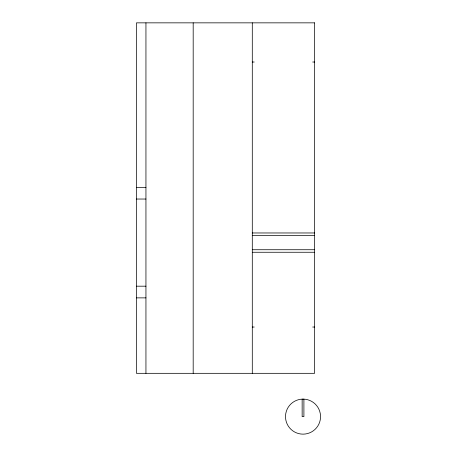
<?xml version="1.0" encoding="UTF-8"?>
<svg xmlns="http://www.w3.org/2000/svg" width="457" height="457" viewBox="0 0 457 457"><rect width="100%" height="100%" fill="white"/><g stroke="black" fill="none" stroke-linecap="round" stroke-linejoin="round"><path stroke-width="0.69" d="M252.293 62.021L254.223 62.021M312.679 62.021L314.605 62.021M136.449 187.353L145.943 187.353M136.449 199.035L145.943 199.035M252.293 232.967L314.605 232.967M252.293 235.492L314.605 235.492M252.293 249.733L314.605 249.733M252.293 252.258L314.605 252.258M136.449 286.185L145.943 286.185M136.449 297.873L145.943 297.873M252.293 327.035L254.223 327.035M312.679 327.035L314.605 327.035M303.905 399.161L303.905 416.624L302.151 416.624L302.151 399.161M252.293 22.85L252.293 373.323M193.185 22.85L193.185 373.323M145.943 22.85L145.943 373.323M303.025 399.104L300.74 399.252A17.526 17.526 0 0 0 288.247 426.044A17.526 17.526 0 0 0 317.804 426.044A17.526 17.526 0 0 0 305.316 399.252L303.025 399.104M314.605 22.85L136.449 22.85L136.449 373.323L314.605 373.323L314.605 22.85"/></g></svg>
